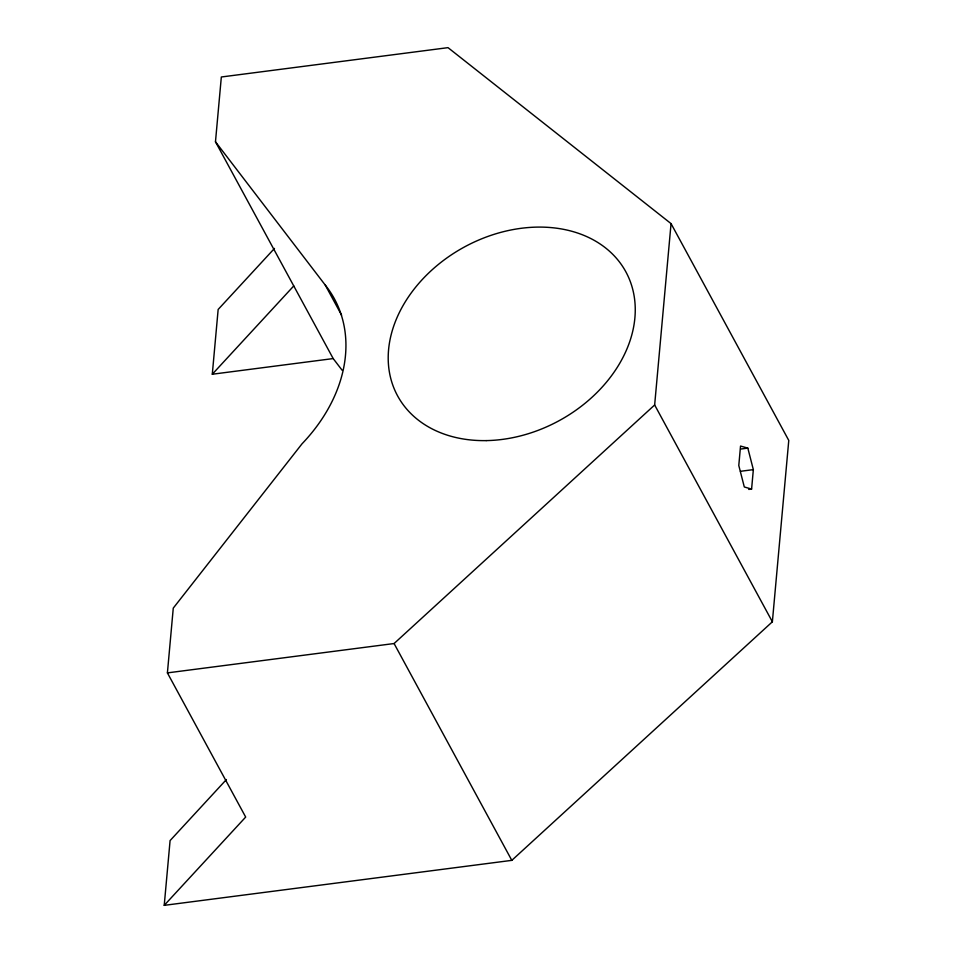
<?xml version="1.0" encoding="UTF-8"?>
<svg xmlns="http://www.w3.org/2000/svg" width="953" height="953" viewBox="0 0 953 953"><rect width="100%" height="100%" fill="white"/><g stroke="black" fill="none" stroke-linecap="round" stroke-linejoin="round"><path stroke-width="1.43" d="M164.226 905.35L245.683 817.066L167.406 672.889L173.267 608.121L302.053 443.788A159.389 121.388 -28.5 0 0 325.271 285.102L215.473 141.771L221.334 76.99L448.017 47.65L671.055 223.621L788.774 440.429L772.371 621.785L511.809 860.356L164.226 905.35L170.087 840.582L226.409 779.542M342.187 370.324L333.193 358.578L212.293 374.231L218.154 309.463L274.476 248.423M772.371 621.785L654.651 404.977L671.055 223.621M751.595 489.068L753.346 469.638L747.831 448.124L740.541 446.052L738.789 465.481L744.305 486.983L751.595 489.068L748.724 489.437M212.293 374.231L293.75 285.948M167.406 672.889L394.089 643.537L654.651 404.977M740.6 449.066L747.831 448.124M740.433 471.306L753.346 469.638M325.271 285.102L341.591 315.145M215.473 141.771L333.193 358.578M394.089 643.537L511.809 860.356M486.173 440.608A129.906 98.933 -28.5 0 0 629.171 278.729A129.906 98.933 -28.5 0 0 419.832 282.231A129.906 98.933 -28.5 0 0 486.173 440.608"/></g></svg>
